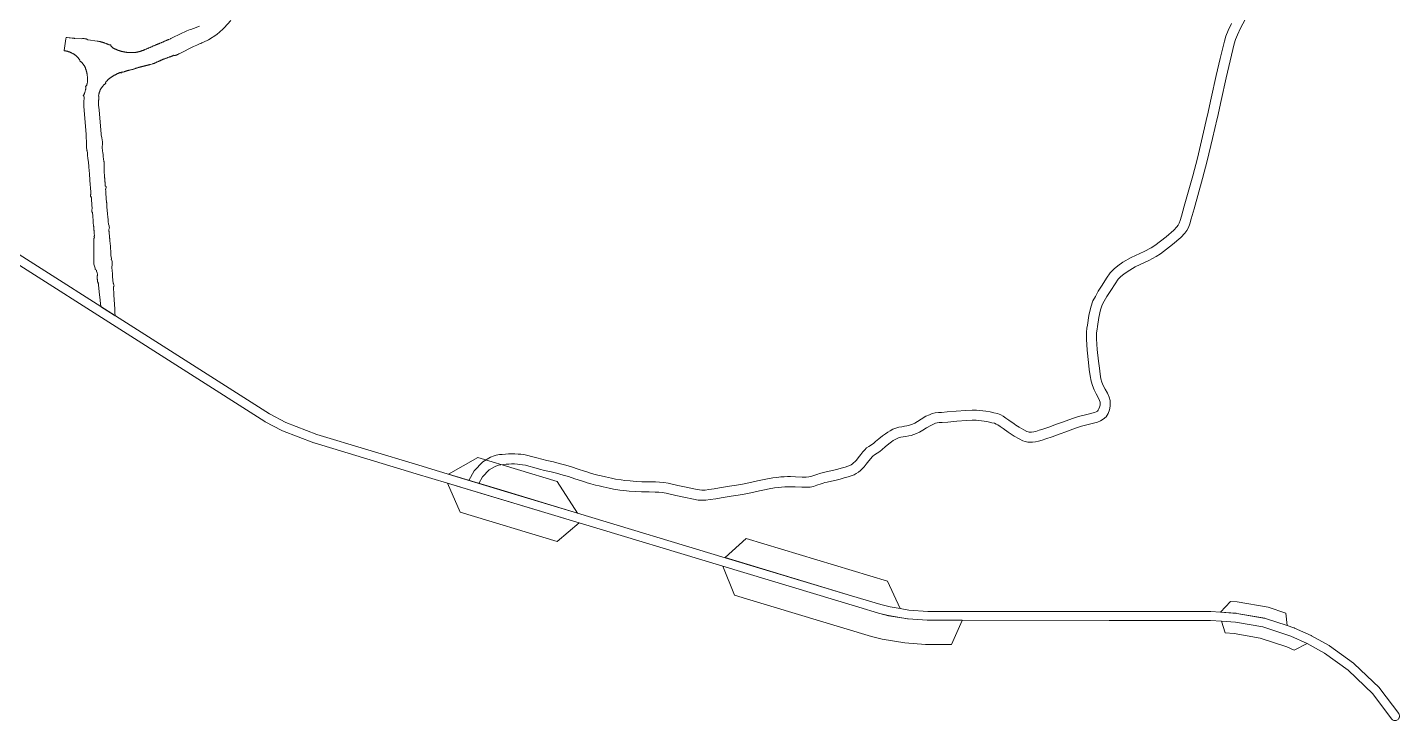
# Model space of a CAD drawing. Header units: inches. Extents: x 704148 to 723432, y 7075344 to 7101810.
# Drawn here: x 713490 to 716595, y 7075344 to 7076913 of the extents above; entities that cross this region are included whole.
import ezdxf

# ---------------------------------------------------------------- set-up
doc = ezdxf.new("R2010")
doc.units = ezdxf.units.IN
doc.header["$MEASUREMENT"] = 0
doc.layers.add('gisdb.gisadmin', color=7, linetype='Continuous', lineweight=9, true_color=0xccf5fc)

msp = doc.modelspace()

# ---------------------------------------------------------------- linework, layer by layer
at = {"layer": 'gisdb.gisadmin'}
for points in [[(713949.8929, 7076928.2411), (713934.8843, 7076911.5109), (713932.1647, 7076908.8871), (713918.0029, 7076896.6613), (713899.1679, 7076884.3585), (713896.5885, 7076883.1215), (713884.3513, 7076877.4599), (713881.8569, 7076876.4405), (713879.0079, 7076875.3173), (713875.9453, 7076874.1097), (713872.9795, 7076872.7859), (713865.5985, 7076869.3543), (713834.2707, 7076853.5667), (713832.1865, 7076852.5299), (713831.2827, 7076852.0993), (713830.3661, 7076851.6995), (713829.4537, 7076851.2897), (713828.5445, 7076850.8721), (713827.6129, 7076850.5077), (713826.6701, 7076850.1697), (713825.7313, 7076849.8225), (713824.8039, 7076849.4479), (713824.4467, 7076849.3039), (713823.8647, 7076849.1019), (713822.9217, 7076848.7643), (713821.6791, 7076849.1383), (713820.4759, 7076849.4183), (713819.5523, 7076849.0349), (713818.6293, 7076848.6501), (713817.7063, 7076848.2651), (713816.7833, 7076847.8805), (713815.8599, 7076847.4965), (713814.9357, 7076847.1143), (713814.0079, 7076846.7411), (713813.0683, 7076846.3959), (713812.1285, 7076846.0505), (713811.1889, 7076845.7055), (713810.2491, 7076845.3603), (713809.3097, 7076845.0145), (713808.3723, 7076844.6637), (713807.4349, 7076844.3131), (713806.4975, 7076843.9625), (713805.5601, 7076843.6121), (713804.6227, 7076843.2617), (713803.6851, 7076842.9113), (713802.7475, 7076842.5611), (713801.8099, 7076842.2109), (713800.8777, 7076841.8481), (713799.9377, 7076841.5031), (713798.9977, 7076841.1589), (713798.0581, 7076840.8135), (713797.1241, 7076840.4545), (713796.1903, 7076840.0959), (713795.2697, 7076839.7051), (713794.3527, 7076839.3059), (713793.4299, 7076838.9209), (713792.9577, 7076838.7285), (713792.5095, 7076838.5297), (713791.5953, 7076838.1243), (713790.6809, 7076837.7189), (713789.7665, 7076837.3135), (713788.8521, 7076836.9083), (713787.9377, 7076836.5033), (713787.0231, 7076836.0981), (713786.1087, 7076835.6933), (713785.1941, 7076835.2883), (713784.2795, 7076834.8835), (713783.3649, 7076834.4789), (713782.4503, 7076834.0743), (713781.9839, 7076833.8679), (713781.5401, 7076833.6589), (713780.6347, 7076833.2323), (713779.7293, 7076832.8057), (713778.8239, 7076832.3793), (713777.9183, 7076831.9529), (713777.0129, 7076831.5267), (713776.1083, 7076831.0981), (713775.0127, 7076830.9061), (713774.2325, 7076830.6335), (713773.4065, 7076830.3447), (713767.9891, 7076828.8501), (713766.9637, 7076828.5403), (713765.9383, 7076828.2337), (713764.9113, 7076827.9343), (713763.8827, 7076827.6423), (713762.8527, 7076827.3573), (713762.7863, 7076827.3391), (713762.7481, 7076827.3287), (713761.8213, 7076827.0797), (713760.7887, 7076826.8091), (713759.7545, 7076826.5459), (713758.7189, 7076826.2899), (713757.6799, 7076826.0493), (713756.6377, 7076825.8239), (713755.5993, 7076825.5863), (713754.5609, 7076825.3513), (713753.5185, 7076825.1339), (713752.4761, 7076824.9195), (713752.3633, 7076824.8959), (713751.5007, 7076824.6675), (713750.5335, 7076824.4109), (713749.5601, 7076824.1821), (713748.5859, 7076823.9565), (713747.6125, 7076823.7263), (713745.6713, 7076823.2435), (713744.7027, 7076822.9933), (713744.0547, 7076822.8247), (713743.7345, 7076822.7413), (713742.7661, 7076822.4893), (713741.7961, 7076822.2449), (713741.5777, 7076822.1905), (713740.8257, 7076822.0031), (713739.8551, 7076821.7613), (713738.8963, 7076821.4673), (713737.9645, 7076821.0543), (713737.0231, 7076820.6833), (713736.0613, 7076820.4025), (713735.0997, 7076820.1217), (713734.1565, 7076819.7591), (713733.2201, 7076819.3665), (713732.2835, 7076818.9739), (713731.3405, 7076818.6107), (713730.3901, 7076818.2801), (713729.4395, 7076817.9493), (713728.4759, 7076817.6771), (713727.5003, 7076817.4579), (713726.5243, 7076817.2401), (713725.5481, 7076817.0231), (713724.5719, 7076816.8065), (713723.5955, 7076816.5901), (713722.9149, 7076816.4395), (713722.6399, 7076816.3785), (713721.7331, 7076816.1729), (713720.8273, 7076815.9619), (713719.9233, 7076815.7439), (713719.0205, 7076815.5197), (713718.1195, 7076815.2889), (713717.9913, 7076815.2553), (713717.2207, 7076815.0497), (713716.4617, 7076814.8413), (713716.3237, 7076814.8027), (713715.4287, 7076814.5489), (713714.5357, 7076814.2885), (713713.6443, 7076814.0219), (713713.1211, 7076813.8623), (713712.7549, 7076813.7485), (713711.8677, 7076813.4675), (713710.9827, 7076813.1797), (713710.7019, 7076813.0869), (713710.0999, 7076812.8855), (713709.2191, 7076812.5847), (713708.3407, 7076812.2767), (713707.4647, 7076811.9621), (713706.5911, 7076811.6403), (713705.9537, 7076811.4023), (713705.6811, 7076811.4111), (713705.5355, 7076811.5957), (713704.3459, 7076812.4341), (713704.2759, 7076812.4135), (713703.9085, 7076812.3051), (713703.4075, 7076812.0453), (713703.0169, 7076810.5369), (713702.8813, 7076810.1893), (713702.2607, 7076809.9319), (713701.4833, 7076809.9993), (713701.1927, 7076810.0501), (713700.0829, 7076810.2409), (713699.0587, 7076810.2209), (713698.2803, 7076809.9407), (713698.1677, 7076809.8997), (713697.7601, 7076809.7501), (713697.2785, 7076809.5715), (713696.3911, 7076809.2365), (713695.5253, 7076808.8547), (713694.6659, 7076808.4591), (713693.8093, 7076808.0567), (713692.9557, 7076807.6473), (713692.1033, 7076807.2347), (713691.2519, 7076806.8193), (713690.4033, 7076806.3971), (713689.5577, 7076805.9683), (713688.7153, 7076805.5327), (713687.8761, 7076805.0903), (713687.0401, 7076804.6415), (713686.2073, 7076804.1859), (713685.3777, 7076803.7237), (713684.5517, 7076803.2549), (713683.7289, 7076802.7795), (713682.9097, 7076802.2975), (713682.0941, 7076801.8091), (713681.2819, 7076801.3141), (713680.6539, 7076800.9253), (713680.4773, 7076800.8203), (713679.6951, 7076800.3363), (713678.9233, 7076799.8359), (713678.1587, 7076799.3237), (713677.4015, 7076798.7999), (713676.6519, 7076798.2647), (713675.9099, 7076797.7181), (713675.1759, 7076797.1603), (713674.4501, 7076796.5915), (713673.7325, 7076796.0117), (713673.0509, 7076795.3901), (713672.3871, 7076794.7499), (713671.7345, 7076794.0983), (713671.0935, 7076793.4359), (713670.4641, 7076792.7629), (713669.8467, 7076792.0793), (713669.2413, 7076791.3857), (713668.9383, 7076791.0291), (713668.6483, 7076790.6819), (713668.0679, 7076789.9683), (713667.8455, 7076789.6879), (713667.7801, 7076789.6045), (713667.5005, 7076789.2449), (713667.3929, 7076789.1049), (713666.9461, 7076788.5123), (713666.4051, 7076787.7703), (713667.0237, 7076786.0841), (713666.8687, 7076785.8989), (713666.4517, 7076785.3953), (713665.8537, 7076784.8633), (713665.7609, 7076784.7977), (713664.9935, 7076784.2521), (713664.9561, 7076784.2253), (713664.2411, 7076783.6861), (713663.5417, 7076783.0737), (713663.5157, 7076783.0507), (713662.8437, 7076782.4537), (713662.1469, 7076781.8259), (713661.4655, 7076781.1809), (713661.2541, 7076780.9505), (713660.8395, 7076780.4941), (713660.2183, 7076779.7993), (713659.6021, 7076779.0967), (713658.9985, 7076778.3817), (713658.4665, 7076777.7213), (713658.4115, 7076777.6523), (713657.8307, 7076776.9153), (713657.4983, 7076776.4863), (713657.2561, 7076776.1705), (713656.6875, 7076775.4179), (713656.1253, 7076774.6573), (713655.6735, 7076773.8387), (713655.5959, 7076773.6729), (713655.5201, 7076773.5101), (713655.2821, 7076772.9905), (713654.9029, 7076772.1369), (713654.5359, 7076771.2781), (713654.1813, 7076770.4143), (713654.0953, 7076770.1989), (713653.8391, 7076769.5457), (713653.5093, 7076768.6725), (713653.1921, 7076767.7949), (713652.8873, 7076766.9131), (713652.5953, 7076766.0273), (713652.3159, 7076765.1377), (713652.0493, 7076764.2443), (713651.7953, 7076763.3477), (713651.6817, 7076762.9297), (713651.5543, 7076762.4477), (713651.3261, 7076761.5447), (713651.1109, 7076760.6389), (713650.9085, 7076759.7305), (713650.7191, 7076758.8195), (713650.5507, 7076757.9493), (713650.5427, 7076757.9065), (713650.9077, 7076756.8819), (713651.2621, 7076755.8745), (713651.5453, 7076754.8939), (713651.4679, 7076753.9855), (713651.3387, 7076753.0869), (713651.2433, 7076752.1837), (713651.1653, 7076751.2791), (713651.1139, 7076750.3725), (713651.0561, 7076749.7391), (713651.0305, 7076749.4703), (713650.9207, 7076748.5707), (713650.8239, 7076747.6695), (713650.7303, 7076746.7671), (713650.6501, 7076745.8631), (713650.5771, 7076744.9579), (713650.5099, 7076744.0515), (713650.4571, 7076743.1439), (713650.4183, 7076742.2351), (713650.3937, 7076741.3253), (713650.3869, 7076740.8633), (713650.3835, 7076740.4151), (713650.3875, 7076739.5043), (713650.4055, 7076738.5935), (713650.4375, 7076737.6829), (713650.4805, 7076736.8267), (713651.898, 7076725.9416), (713656.3567, 7076670.8353), (713656.5391, 7076669.8469), (713658.0215, 7076662.9449), (713658.2147, 7076661.9573), (713658.7931, 7076658.9947), (713658.9451, 7076658.0037), (713658.9809, 7076657.0033), (713659.1421, 7076655.0099), (713659.3035, 7076654.0197), (713659.3107, 7076653.0171), (713659.2833, 7076652.0115), (713659.2301, 7076650.0003), (713659.1885, 7076648.9935), (713658.8105, 7076641.9391), (713658.7791, 7076640.9333), (713659.5865, 7076632.9725), (713659.7775, 7076631.9849), (713660.1643, 7076630.0099), (713660.3547, 7076629.0221), (713660.8683, 7076625.0507), (713660.9505, 7076624.0541), (713661.2771, 7076620.0675), (713661.3791, 7076619.0725), (713661.6951, 7076616.0883), (713661.8399, 7076615.0969), (713662.8027, 7076609.1557), (713662.9325, 7076608.1629), (713663.3359, 7076603.1793), (713663.3531, 7076602.1773), (713663.3411, 7076590.1361), (713663.3645, 7076589.1347), (713663.6025, 7076583.1341), (713663.6415, 7076582.1339), (713663.7123, 7076580.1331), (713663.7831, 7076579.1355), (713663.8581, 7076578.1383), (713663.9419, 7076577.1417), (713664.0255, 7076576.1453), (713664.1075, 7076575.1487), (713664.3567, 7076572.1591), (713664.4397, 7076571.1625), (713664.9399, 7076565.1833), (713665.0197, 7076564.1865), (713665.0989, 7076563.1897), (713665.1769, 7076562.1927), (713665.7953, 7076554.2167), (713665.9537, 7076553.2263), (713667.4489, 7076552.3453), (713667.6101, 7076550.3519), (713667.5769, 7076549.3457), (713667.2547, 7076548.3161), (713666.9425, 7076547.2871), (713666.6401, 7076546.2591), (713666.5191, 7076545.2457), (713666.6833, 7076543.2525), (713666.7641, 7076542.2557), (713666.8447, 7076541.2591), (713666.9253, 7076540.2623), (713667.1669, 7076537.2721), (713667.2477, 7076536.2753), (713667.9749, 7076527.3047), (713668.0553, 7076526.3079), (713668.8607, 7076516.3405), (713668.9415, 7076515.3437), (713669.5871, 7076507.3699), (713669.6677, 7076506.3731), (713670.9555, 7076490.4249), (713671.0359, 7076489.4281), (713671.1971, 7076487.4347), (713671.2777, 7076486.4379), (713672.2449, 7076474.4769), (713672.3253, 7076473.4803), (713672.4059, 7076472.4835), (713672.4865, 7076471.4867), (713672.7283, 7076468.4965), (713673.0083, 7076467.5161), (713674.2671, 7076463.6057), (713674.6537, 7076462.6341), (713674.7877, 7076461.6417), (713675.0297, 7076458.6515), (713674.5759, 7076457.6109), (713673.9875, 7076454.5527), (713673.9457, 7076453.5459), (713674.1359, 7076451.5547), (713674.2389, 7076450.5599), (713674.3445, 7076449.5653), (713674.4413, 7076448.5699), (713674.7225, 7076445.5827), (713674.8173, 7076444.5873), (713675.0207, 7076442.5971), (713675.1137, 7076441.6015), (713675.2005, 7076440.6051), (713675.2951, 7076439.6097), (713675.6843, 7076435.6281), (713675.7809, 7076434.6327), (713675.8683, 7076433.6365), (713675.9505, 7076432.6399), (713676.0295, 7076431.6429), (713676.3015, 7076428.6553), (713676.3843, 7076427.6587), (713676.5311, 7076425.6639), (713676.6155, 7076424.6675), (713677.3177, 7076416.6983), (713677.4071, 7076415.7021), (713677.9483, 7076409.7265), (713678.0317, 7076408.7299), (713678.6533, 7076397.7441), (713678.7117, 7076396.7455), (713679.5021, 7076389.7867), (713679.5205, 7076388.7849), (713679.3785, 7076386.7665), (713680.2953, 7076385.8383), (713680.7643, 7076384.8733), (713681.0887, 7076383.8965), (713681.1893, 7076382.9015), (713681.2905, 7076381.9065), (713681.3805, 7076380.9105), (713681.4413, 7076379.9121), (713681.5021, 7076378.9137), (713681.5701, 7076377.9159), (713681.5875, 7076376.9139), (713681.4849, 7076375.9023), (713681.3719, 7076374.8897), (713680.7027, 7076370.8215), (713680.7123, 7076369.8189), (713681.4383, 7076360.8481), (713681.5191, 7076359.8515), (713681.7609, 7076356.8613), (713681.8417, 7076355.8645), (713682.2449, 7076350.8807), (713682.3255, 7076349.8841), (713683.1319, 7076339.9167), (713683.2125, 7076338.9199), (713683.5351, 7076334.9329), (713683.9179, 7076333.9609), (713684.3583, 7076332.9935), (713684.7319, 7076332.0209), (713685.3379, 7076330.0637), (713685.5139, 7076329.0749), (713685.5945, 7076328.0781), (713685.6593, 7076327.0801), (713684.7567, 7076326.0027), (713684.3295, 7076324.9645), (713685.3143, 7076307.9883), (713685.3719, 7076306.9895), (713685.9331, 7076297.0021), (713685.9889, 7076296.0033), (713687.1101, 7076275.8844), (713687.2039, 7076274.201), (713687.7701, 7076264.0419), (713687.8459, 7076263.0449), (713687.9245, 7076262.0479), (713687.9997, 7076261.0507), (713688.0724, 7076259.9459), (713685.6759, 7076261.4719), (713657.5184, 7076279.4012), (713655.55, 7076280.6546), (713654.1225, 7076294.3965), (713654.0187, 7076295.3915), (713652.0153, 7076314.2909), (713651.9093, 7076315.2857), (713650.4143, 7076329.2101), (713650.3259, 7076330.2061), (713650.2429, 7076331.2027), (713650.1545, 7076332.1989), (713650.0711, 7076333.1953), (713649.9823, 7076334.1913), (713649.5847, 7076335.1623), (713648.9297, 7076336.1119), (713648.2397, 7076337.0587), (713648.1567, 7076338.0553), (713648.0731, 7076339.0519), (713647.9905, 7076340.0483), (713647.9103, 7076341.0451), (713647.8297, 7076342.0419), (713647.7489, 7076343.0387), (713647.6681, 7076344.0353), (713647.5865, 7076345.0321), (713647.5057, 7076346.0287), (713647.4257, 7076347.0255), (713647.3803, 7076348.0251), (713647.3727, 7076349.0279), (713647.6587, 7076350.0547), (713647.8239, 7076351.0715), (713648.2279, 7076352.1081), (713648.3741, 7076353.1233), (713648.1125, 7076354.1053), (713647.8159, 7076355.0843), (713647.6365, 7076356.0729), (713647.4235, 7076357.0589), (713646.1425, 7076360.9673), (713645.8241, 7076361.9445), (713645.5807, 7076362.9281), (713644.3279, 7076363.8287), (713643.2543, 7076364.7441), (713642.8085, 7076365.7109), (713643.0319, 7076366.7327), (713642.9813, 7076367.7319), (713640.2519, 7076376.5385), (713640.1981, 7076377.5375), (713639.7701, 7076388.5391), (713639.7523, 7076389.5411), (713639.7675, 7076413.6227), (713639.7795, 7076414.6271), (713640.2293, 7076434.7309), (713640.6949, 7076435.7723), (713641.4409, 7076436.8367), (713641.5215, 7076437.8467), (713639.9737, 7076438.7233), (713640.7889, 7076439.7933), (713641.2775, 7076440.8367), (713640.7861, 7076446.8165), (713640.7043, 7076447.8133), (713640.2971, 7076452.7967), (713640.2157, 7076453.7933), (713639.5639, 7076461.7667), (713639.4825, 7076462.7635), (713638.7477, 7076471.7333), (713638.6667, 7076472.7301), (713637.4535, 7076487.6809), (713637.3725, 7076488.6777), (713637.2101, 7076490.6711), (713637.1299, 7076491.6679), (713636.9067, 7076492.6529), (713636.5175, 7076493.6243), (713635.5473, 7076495.5515), (713635.2289, 7076496.5289), (713635.0663, 7076498.5223), (713635.1117, 7076499.5293), (713635.7155, 7076500.5821), (713636.3171, 7076501.6347), (713634.6037, 7076522.5647), (713634.5219, 7076523.5613), (713634.3583, 7076525.5547), (713634.2773, 7076526.5513), (713634.1983, 7076527.5483), (713634.1205, 7076528.5453), (713633.5151, 7076529.4991), (713632.6201, 7076530.4291), (713632.3827, 7076531.4129), (713632.2201, 7076533.4063), (713632.8525, 7076534.4615), (713633.1623, 7076535.4903), (713633.4305, 7076536.5155), (713633.3855, 7076537.5151), (713633.2135, 7076539.5079), (713633.1277, 7076540.5041), (713630.9017, 7076566.4089), (713630.8167, 7076567.4053), (713629.8091, 7076580.3663), (713629.7305, 7076581.3631), (713628.5499, 7076596.3167), (713628.4711, 7076597.3135), (713628.3907, 7076598.3103), (713628.3127, 7076599.3073), (713627.7759, 7076606.2867), (713627.6789, 7076607.2821), (713626.5219, 7076616.2175), (713626.3949, 7076617.2105), (713625.9173, 7076622.1881), (713625.8563, 7076623.1865), (713625.7953, 7076627.1949), (713625.8245, 7076628.2007), (713625.8697, 7076629.2077), (713624.8309, 7076632.1327), (713624.4957, 7076633.1085), (713624.1857, 7076634.0865), (713623.8961, 7076635.0661), (713623.8029, 7076636.0619), (713623.7629, 7076637.0619), (713623.6003, 7076639.0553), (713623.4987, 7076640.0503), (713623.3983, 7076641.0453), (713623.3725, 7076642.0467), (713623.3307, 7076643.0465), (713623.0839, 7076648.0431), (713623.0401, 7076649.0429), (713622.6373, 7076669.0769), (713622.5743, 7076670.0751), (713617.3539, 7076734.0591), (713617.1132, 7076740.1924), (713617.1299, 7076740.8751), (713617.1663, 7076741.9381), (713617.2131, 7076743.0003), (713617.2701, 7076744.0613), (713617.3377, 7076745.1213), (713617.4155, 7076746.1801), (713617.5037, 7076747.2375), (713617.6021, 7076748.2937), (713617.7109, 7076749.3481), (713617.8299, 7076750.4011), (713617.9591, 7076751.4525), (713618.0985, 7076752.5021), (713618.1807, 7076753.0863), (713618.1915, 7076753.1617), (713618.2481, 7076753.5497), (713618.1613, 7076754.6245), (713618.0277, 7076755.7099), (713617.3775, 7076756.8725), (713615.9785, 7076758.1639), (713616.3307, 7076759.2079), (713617.0667, 7076760.1825), (713617.8017, 7076761.1455), (713618.3561, 7076762.1317), (713618.6513, 7076763.1627), (713618.9559, 7076764.1901), (713619.1659, 7076764.8791), (713619.2697, 7076765.2137), (713619.5927, 7076766.2333), (713619.9247, 7076767.2489), (713620.2661, 7076768.2605), (713620.5431, 7076769.2875), (713620.8091, 7076770.3177), (713621.0851, 7076771.3455), (713621.2567, 7076771.9659), (713621.3443, 7076772.3207), (713621.5585, 7076773.2203), (713621.7619, 7076774.1219), (713621.9545, 7076775.0251), (713622.1363, 7076775.9303), (713621.9389, 7076776.9205), (713621.6293, 7076777.9245), (713621.3169, 7076778.9163), (713621.6725, 7076779.7697), (713622.6439, 7076780.0921), (713623.1115, 7076780.4371), (713623.4543, 7076781.3157), (713623.7861, 7076782.2009), (713624.1071, 7076783.0925), (713624.4167, 7076783.9903), (713624.7149, 7076784.8941), (713624.9193, 7076785.8121), (713625.0087, 7076786.2451), (713625.1065, 7076786.7345), (713625.2823, 7076787.6601), (713625.3623, 7076788.1037), (713625.4469, 7076788.5891), (713625.5999, 7076789.5213), (713625.6509, 7076790.4601), (713625.6833, 7076791.3997), (713625.7011, 7076792.1415), (713625.7045, 7076792.3397), (713625.7143, 7076793.2799), (713625.7125, 7076794.2201), (713625.6993, 7076795.1603), (713625.6895, 7076795.5897), (713625.6749, 7076796.1001), (713625.6703, 7076796.2383), (713625.6389, 7076797.0397), (713625.6339, 7076797.1483), (713625.5967, 7076797.8865), (713625.5915, 7076797.9785), (713625.5693, 7076798.3535), (713625.5327, 7076798.9169), (713625.4625, 7076799.8545), (713625.4523, 7076799.9795), (713625.3809, 7076800.7911), (713625.2881, 7076801.7267), (713625.1837, 7076802.6611), (713625.1377, 7076803.0447), (713625.0681, 7076803.5943), (713625.0643, 7076803.6233), (713624.9411, 7076804.5259), (713624.8029, 7076805.4559), (713624.6533, 7076806.3841), (713624.4925, 7076807.3105), (713624.3203, 7076808.2347), (713624.1371, 7076809.1569), (713623.9427, 7076810.0767), (713623.7369, 7076810.9943), (713623.5203, 7076811.9091), (713623.2923, 7076812.8213), (713623.0535, 7076813.7307), (713622.8035, 7076814.6369), (713622.5425, 7076815.5403), (713622.2707, 7076816.4403), (713621.9877, 7076817.3369), (713621.6941, 7076818.2301), (713621.3895, 7076819.1197), (713621.0743, 7076820.0053), (713620.8507, 7076820.6135), (713620.7497, 7076820.8831), (713620.4159, 7076821.7473), (713620.0693, 7076822.6063), (713619.7097, 7076823.4601), (713619.3377, 7076824.3085), (713618.9287, 7076825.1399), (713618.4393, 7076825.9319), (713617.9229, 7076826.7069), (713617.3961, 7076827.4727), (713616.8591, 7076828.2291), (713616.3121, 7076828.9761), (713615.7555, 7076829.7135), (713615.1891, 7076830.4413), (713614.6131, 7076831.1593), (713614.0281, 7076831.8675), (713613.4339, 7076832.5655), (713612.8307, 7076833.2537), (713612.2187, 7076833.9315), (713611.4091, 7076834.4609), (713610.4201, 7076834.6803), (713610.2847, 7076834.7097), (713610.2525, 7076834.7167), (713609.3581, 7076835.1467), (713609.1541, 7076835.4077), (713608.8121, 7076835.8387), (713608.2563, 7076836.5229), (713608.2691, 7076837.2211), (713608.3211, 7076837.4985), (713608.3735, 7076837.7801), (713608.4675, 7076838.2919), (713608.2687, 7076838.8785), (713607.7263, 7076839.6075), (713607.1721, 7076840.3289), (713606.6827, 7076840.9477), (713606.6063, 7076841.0429), (713606.4107, 7076841.2845), (713606.0289, 7076841.7491), (713605.4403, 7076842.4471), (713604.8401, 7076843.1371), (713604.5087, 7076843.5093), (713604.2289, 7076843.8187), (713603.6063, 7076844.4919), (713602.9729, 7076845.1561), (713602.8139, 7076845.3197), (713602.3285, 7076845.8115), (713602.1129, 7076846.0263), (713601.6733, 7076846.4577), (713601.4451, 7076846.6781), (713601.0075, 7076847.0945), (713600.3311, 7076847.7217), (713599.6443, 7076848.3391), (713598.9473, 7076848.9467), (713598.2401, 7076849.5443), (713597.5227, 7076850.1313), (713596.7931, 7076850.7041), (713596.0475, 7076851.2563), (713595.2643, 7076851.7507), (713594.4715, 7076852.2303), (713593.6719, 7076852.6979), (713592.8653, 7076853.1533), (713592.0519, 7076853.5967), (713591.2319, 7076854.0281), (713590.4057, 7076854.4469), (713589.5733, 7076854.8535), (713588.7349, 7076855.2475), (713588.1739, 7076855.5027), (713587.8907, 7076855.6289), (713587.0409, 7076855.9977), (713586.1857, 7076856.3537), (713585.3253, 7076856.6969), (713584.4597, 7076857.0271), (713583.5895, 7076857.3443), (713582.7145, 7076857.6487), (713581.8349, 7076857.9397), (713580.9513, 7076858.2175), (713580.0635, 7076858.4823), (713579.1719, 7076858.7337), (713578.2765, 7076858.9717), (713577.3779, 7076859.1961), (713576.4759, 7076859.4073), (713575.5707, 7076859.6049), (713574.6629, 7076859.7889), (713573.7523, 7076859.9593), (713572.8393, 7076860.1161), (713572.6887, 7076860.1407), (713576.7083, 7076886.7653), (713576.7363, 7076886.7611), (713577.2249, 7076890.0467), (713578.2149, 7076889.9059), (713579.2055, 7076889.7681), (713584.1679, 7076889.1455), (713585.1603, 7076889.0201), (713586.1537, 7076888.9023), (713591.1231, 7076888.3271), (713592.1181, 7076888.2191), (713595.1075, 7076887.9265), (713596.1043, 7076887.8311), (713613.0843, 7076886.4385), (713614.2989, 7076887.8079), (713616.2791, 7076887.5267), (713617.2691, 7076887.3861), (713618.2593, 7076887.2453), (713619.2493, 7076887.1047), (713620.2393, 7076886.9637), (713621.6221, 7076886.7671), (713622.2035, 7076886.5755), (713625.9883, 7076884.8323), (713626.8047, 7076884.5155), (713647.7223, 7076881.5423), (713647.7423, 7076881.5395), (713648.8207, 7076881.3781), (713649.8969, 7076881.2025), (713650.9709, 7076881.0129), (713652.0423, 7076880.8091), (713653.1111, 7076880.5913), (713654.1771, 7076880.3595), (713655.2399, 7076880.1135), (713656.2995, 7076879.8537), (713657.3557, 7076879.5801), (713658.4083, 7076879.2925), (713659.4571, 7076878.9911), (713660.5019, 7076878.6759), (713661.5427, 7076878.3469), (713662.5791, 7076878.0043), (713663.6109, 7076877.6481), (713664.3693, 7076877.3767), (713664.6381, 7076877.2783), (713665.6603, 7076876.8951), (713666.6777, 7076876.4985), (713667.6897, 7076876.0885), (713668.6963, 7076875.6651), (713669.6973, 7076875.2287), (713670.6927, 7076874.7789), (713671.6821, 7076874.3163), (713672.6653, 7076873.8405), (713673.7099, 7076873.4825), (713674.9569, 7076873.4957), (713676.2363, 7076873.5353), (713677.2745, 7076873.1147), (713678.1725, 7076872.4467), (713678.3705, 7076870.6221), (713679.1689, 7076869.8389), (713679.5587, 7076869.4485), (713679.8999, 7076869.1071), (713680.5815, 7076868.4367), (713681.2979, 7076867.8155), (713682.0071, 7076867.1751), (713682.7203, 7076866.5327), (713683.5023, 7076866.0063), (713684.3313, 7076865.5637), (713685.1649, 7076865.1303), (713686.0031, 7076864.7057), (713686.8459, 7076864.2903), (713687.6927, 7076863.8841), (713688.5439, 7076863.4869), (713689.3995, 7076863.0987), (713690.2589, 7076862.7199), (713691.1223, 7076862.3505), (713691.9895, 7076861.9903), (713692.8605, 7076861.6393), (713693.7351, 7076861.2979), (713694.6133, 7076860.9659), (713695.2759, 7076860.7225), (713695.3967, 7076860.6787), (713695.4949, 7076860.6433), (713695.9911, 7076860.4665), (713696.3799, 7076860.3301), (713697.2681, 7076860.0267), (713698.1595, 7076859.7327), (713699.0541, 7076859.4483), (713699.5729, 7076859.2881), (713699.9513, 7076859.1735), (713700.8431, 7076858.9109), (713700.8515, 7076858.9085), (713701.7543, 7076858.6531), (713701.7901, 7076858.6433), (713702.6599, 7076858.4075), (713703.1213, 7076858.2863), (713703.5679, 7076858.1715), (713704.4783, 7076857.9453), (713705.2061, 7076857.7721), (713705.3911, 7076857.7291), (713706.3061, 7076857.5225), (713706.6685, 7076857.4435), (713707.2231, 7076857.3259), (713708.1421, 7076857.1391), (713709.0631, 7076856.9621), (713709.9857, 7076856.7951), (713710.4283, 7076856.7185), (713710.9101, 7076856.6379), (713711.8361, 7076856.4907), (713712.4177, 7076856.4035), (713712.7635, 7076856.3535), (713713.6923, 7076856.2263), (713714.6221, 7076856.1091), (713715.5533, 7076856.0017), (713716.4295, 7076855.9101), (713716.4855, 7076855.9045), (713717.4185, 7076855.8173), (713718.3525, 7076855.7399), (713718.5833, 7076855.7225), (713719.2871, 7076855.6727), (713720.2223, 7076855.6155), (713720.6805, 7076855.5913), (713721.1579, 7076855.5685), (713722.0939, 7076855.5313), (713723.0303, 7076855.5043), (713723.9667, 7076855.4873), (713724.9033, 7076855.4803), (713725.8399, 7076855.4835), (713726.7763, 7076855.4967), (713727.7123, 7076855.5199), (713728.6479, 7076855.5531), (713729.5833, 7076855.5963), (713730.5179, 7076855.6497), (713731.4519, 7076855.7131), (713732.3851, 7076855.7863), (713733.3173, 7076855.8697), (713733.4113, 7076855.8785), (713734.2433, 7076856.0159), (713735.1665, 7076856.1775), (713735.3871, 7076856.2175), (713736.0871, 7076856.3483), (713737.0053, 7076856.5285), (713737.9211, 7076856.7181), (713738.8339, 7076856.9167), (713739.7441, 7076857.1247), (713740.6513, 7076857.3417), (713741.5557, 7076857.5679), (713742.4571, 7076857.8031), (713743.3553, 7076858.0473), (713744.2503, 7076858.3005), (713744.7681, 7076858.4515), (713745.1421, 7076858.5627), (713746.0303, 7076858.8337), (713746.4635, 7076858.9695), (713746.9153, 7076859.1137), (713747.7967, 7076859.4023), (713748.6745, 7076859.6997), (713749.5487, 7076860.0059), (713750.4189, 7076860.3207), (713751.2855, 7076860.6441), (713751.9673, 7076860.9057), (713752.1481, 7076860.9761), (713753.0067, 7076861.3165), (713753.8613, 7076861.6653), (713754.7117, 7076862.0227), (713755.5579, 7076862.3885), (713756.3997, 7076862.7623), (713757.2373, 7076863.1447), (713758.0703, 7076863.5351), (713758.8989, 7076863.9337), (713761.5162, 7076864.9709), (713761.7877, 7076865.0869), (713762.7073, 7076865.4797), (713763.6269, 7076865.8725), (713764.5467, 7076866.2651), (713765.4665, 7076866.6575), (713766.3861, 7076867.0501), (713767.3061, 7076867.4425), (713767.7569, 7076867.6347), (713768.2259, 7076867.8347), (713769.1457, 7076868.2269), (713770.0657, 7076868.6191), (713770.9857, 7076869.0111), (713771.9057, 7076869.4031), (713772.8257, 7076869.7949), (713773.7457, 7076870.1865), (713774.6659, 7076870.5783), (713775.5859, 7076870.9699), (713776.5063, 7076871.3613), (713777.4265, 7076871.7527), (713778.3467, 7076872.1441), (713778.7977, 7076872.3359), (713779.2671, 7076872.5353), (713780.1873, 7076872.9263), (713781.1077, 7076873.3175), (713782.0281, 7076873.7083), (713782.9485, 7076874.0993), (713783.8691, 7076874.4901), (713784.7897, 7076874.8807), (713785.7101, 7076875.2713), (713786.6307, 7076875.6617), (713787.5513, 7076876.0523), (713788.4721, 7076876.4425), (713789.3929, 7076876.8329), (713790.3135, 7076877.2229), (713791.2343, 7076877.6131), (713792.1551, 7076878.0029), (713793.0761, 7076878.3929), (713793.9969, 7076878.7827), (713794.9179, 7076879.1725), (713795.8389, 7076879.5621), (713796.7599, 7076879.9515), (713797.6809, 7076880.3409), (713798.6019, 7076880.7303), (713799.5231, 7076881.1197), (713800.4443, 7076881.5087), (713801.3655, 7076881.8979), (713802.2867, 7076882.2869), (713803.2079, 7076882.6757), (713804.1293, 7076883.0647), (713805.0507, 7076883.4533), (713805.9721, 7076883.8419), (713806.8935, 7076884.2305), (713807.8149, 7076884.6191), (713808.7365, 7076885.0073), (713809.3029, 7076885.2461), (713813.3441, 7076886.9487), (713814.2431, 7076887.3907), (713815.9809, 7076888.4173), (713816.8661, 7076888.8915), (713818.9435, 7076889.9443), (713850.5917, 7076904.9717), (713858.2593, 7076907.7231), (713861.3525, 7076908.7449), (713864.4873, 7076909.7807), (713867.4037, 7076910.7441), (713869.3981, 7076911.4209), (713879.1619, 7076915.4219)], [(716245.4006, 7076930.348), (716234.9955, 7076911.0172), (716227.8576, 7076896.0645), (716223.3866, 7076885.3893), (716220.5268, 7076875.5736), (716211.1901, 7076836.7188), (716202.2619, 7076798.4112), (716190.8227, 7076747.2897), (716182.4876, 7076708.6396), (716181.9478, 7076706.2105), (716171.304, 7076660.8387), (716159.3811, 7076610.6119), (716148.6312, 7076570.7834), (716129.7051, 7076501.7226), (716123.3368, 7076479.1097), (716120.0631, 7076468.4143), (716116.727, 7076459.9366), (716113.1158, 7076452.9043), (716108.7195, 7076446.661), (716099.473, 7076436.842), (716081.0452, 7076421.0818), (716053.549, 7076400.1545), (716043.8671, 7076394.1109), (716026.9517, 7076385.1967), (715996.6762, 7076371.0766), (715984.2634, 7076362.8624), (715980.1432, 7076361.1584), (715970.8492, 7076354.4433), (715964.2694, 7076348.9017), (715957.974, 7076342.4687), (715950.915, 7076332.1694), (715941.0766, 7076316.8188), (715932.5744, 7076303.7731), (715926.4003, 7076292.6831), (715921.9743, 7076284.667), (715918.0892, 7076273.2061), (715914.4121, 7076256.311), (715910.8712, 7076235.6454), (715910.1664, 7076229.34), (715909.1325, 7076221.2668), (715909.0991, 7076207.4137), (715910.3021, 7076184.0084), (715913.7419, 7076157.1298), (715915.3691, 7076141.143), (715917.041, 7076127.8153), (715918.959, 7076117.2543), (715921.2247, 7076109.5689), (715924.1002, 7076102.5383), (715928.5477, 7076094.0404), (715933.3811, 7076084.7603), (715937.3261, 7076076.0492), (715939.5843, 7076067.9206), (715939.892, 7076062.4848), (715939.8781, 7076055.7244), (715938.2381, 7076047.2181), (715935.1036, 7076038.8478), (715930.4894, 7076031.4999), (715924.3032, 7076025.6191), (715917.8569, 7076022.0702), (715911.4255, 7076019.4076), (715889.8778, 7076013.8961), (715874.741, 7076009.8283), (715861.5994, 7076005.7269), (715839.7058, 7075997.4504), (715826.3555, 7075992.7983), (715808.582, 7075986.2257), (715794.5277, 7075981.253), (715785.704, 7075978.7414), (715777.379, 7075976.2215), (715770.7667, 7075974.6702), (715763.6669, 7075973.7921), (715758.3757, 7075973.6593), (715753.6888, 7075973.8489), (715747.7217, 7075975.0575), (715742.0669, 7075977.0367), (715733.7576, 7075981.3878), (715722.3892, 7075987.7854), (715713.6016, 7075993.3637), (715708.9668, 7075996.6556), (715697.3288, 7076004.8309), (715690.9206, 7076009.4826), (715685.787, 7076012.7829), (715682.1274, 7076014.7285), (715677.6697, 7076016.6875), (715671.7045, 7076018.0068), (715663.3523, 7076019.8096), (715654.9965, 7076021.3908), (715648.8242, 7076022.2703), (715642.5485, 7076022.9298), (715636.269, 7076023.3678), (715627.7873, 7076023.3995), (715614.4061, 7076022.8484), (715593.0235, 7076021.2126), (715572.6384, 7076019.5601), (715559.3477, 7076018.4533), (715553.155, 7076018.114), (715547.9561, 7076017.5363), (715544.1484, 7076016.6028), (715539.8307, 7076015.0128), (715533.5934, 7076012.0143), (715524.1208, 7076006.5211), (715515.6422, 7076000.7895), (715508.3886, 7075996.6997), (715501.4455, 7075993.2698), (715495.5223, 7075991.1526), (715489.4015, 7075989.1496), (715484.1934, 7075988.0179), (715477.6903, 7075987.0188), (715471.3885, 7075986.1271), (715466.3874, 7075985.4353), (715463.9819, 7075984.8107), (715460.867, 7075983.533), (715457.5525, 7075982.2587), (715453.0186, 7075979.6749), (715448.989, 7075977.4151), (715445.0481, 7075974.4889), (715439.2836, 7075969.9308), (715430.7883, 7075963.2019), (715423.5031, 7075957.2286), (715418.3446, 7075953.1037), (715412.1885, 7075948.9955), (715406.8379, 7075945.3171), (715402.8009, 7075942.6141), (715400.9773, 7075940.9822), (715397.9213, 7075937.2653), (715393.6402, 7075931.9065), (715387.8236, 7075924.2461), (715383.2339, 7075918.3383), (715378.8661, 7075913.7568), (715374.6073, 7075909.7276), (715370.1528, 7075905.9233), (715365.011, 7075902.7955), (715360.2757, 7075900.1042), (715353.6469, 7075897.5555), (715346.5229, 7075895.2368), (715337.5016, 7075892.8391), (715329.0789, 7075890.4313), (715319.6605, 7075888.1511), (715309.0393, 7075885.5585), (715299.1258, 7075883.5082), (715294.0175, 7075882.3748), (715290.0029, 7075881.0013), (715285.785, 7075879.4096), (715276.1522, 7075876.2463), (715268.2265, 7075873.7193), (715261.1174, 7075872.287), (715252.5287, 7075871.8768), (715242.1535, 7075872.0508), (715227.1968, 7075872.7449), (715216.3247, 7075873.0381), (715209.7386, 7075873.0377), (715203.6476, 7075872.8073), (715196.1543, 7075872.2679), (715188.3581, 7075871.512), (715180.0538, 7075870.2105), (715168.4443, 7075868.1885), (715157.4316, 7075866.0457), (715146.5149, 7075863.6796), (715126.4847, 7075859.3605), (715107.7644, 7075855.7952), (715092.6541, 7075853.2777), (715082.0442, 7075851.3497), (715059.1302, 7075847.633), (715047.3195, 7075845.5035), (715034.319, 7075843.8372), (715024.8194, 7075842.6664), (715015.9352, 7075842.4827), (715007.7585, 7075842.8414), (714996.7147, 7075844.7996), (714975.2369, 7075849.3708), (714956.8442, 7075853.447), (714934.7734, 7075858.3606), (714926.3178, 7075859.943), (714918.3499, 7075860.8522), (714910.3709, 7075861.0966), (714896.9013, 7075861.2113), (714878.9425, 7075861.4011), (714865.7852, 7075862.2864), (714851.5305, 7075863.19), (714839.0771, 7075864.3959), (714829.8179, 7075865.6591), (714816.184, 7075867.8822), (714806.0418, 7075870.0469), (714792.8199, 7075873.0388), (714783.2707, 7075874.8611), (714774.8188, 7075876.6649), (714764.7856, 7075879.3819), (714756.4446, 7075881.8488), (714750.2946, 7075884.0575), (714743.2487, 7075886.3919), (714728.6598, 7075891.18), (714714.1688, 7075895.8555), (714701.9557, 7075899.4955), (714687.1561, 7075903.622), (714674.4367, 7075906.8271), (714660.0232, 7075910.1714), (714648.1961, 7075913.0291), (714635.8776, 7075916.3383), (714624.1577, 7075919.6374), (714616.8068, 7075921.6444), (714610.0434, 7075922.9766), (714604.2647, 7075923.5165), (714598.2864, 7075924.0598), (714591.8094, 7075924.6114), (714585.323, 7075924.609), (714578.9346, 7075924.4942), (714573.1411, 7075924.1477), (714566.5438, 7075923.4822), (714561.1456, 7075922.9074), (714555.9414, 7075921.997), (714553.5341, 7075921.2614), (714547.711, 7075919.1422), (714534.605, 7075911.1599), (714519.2725, 7075895.346), (714511.3428, 7075880.6275), (714500.0238, 7075884.0307), (714488.8045, 7075887.4322), (714500.542, 7075909.0693), (714520.1384, 7075929.2451), (714537.6802, 7075939.9239), (714546.1139, 7075942.997), (714550.5293, 7075944.4748), (714558.0336, 7075945.6793), (714564.0323, 7075946.3548), (714571.3297, 7075947.1195), (714578.2206, 7075947.4476), (714585.2076, 7075947.5525), (714592.6916, 7075947.5382), (714600.0665, 7075946.9716), (714606.4439, 7075946.4216), (714613.3181, 7075945.7526), (714622.0712, 7075944.0546), (714630.2164, 7075941.8127), (714642.0362, 7075938.5118), (714653.9575, 7075935.3201), (714665.2877, 7075932.5816), (714679.9007, 7075929.234), (714693.1152, 7075925.7989), (714708.2141, 7075921.6674), (714721.0221, 7075917.7958), (714735.8106, 7075913.0044), (714750.4992, 7075908.2147), (714757.8426, 7075905.7644), (714763.5954, 7075903.6733), (714771.0423, 7075901.4429), (714780.0835, 7075899.0751), (714787.9386, 7075897.392), (714797.5858, 7075895.4573), (714811.0072, 7075892.462), (714820.453, 7075890.4199), (714833.093, 7075888.435), (714841.6557, 7075887.2943), (714853.4108, 7075886.1), (714867.3663, 7075885.2015), (714879.925, 7075884.3263), (714897.1856, 7075884.1481), (714910.7549, 7075884.0318), (714920.0309, 7075883.7656), (714929.691, 7075882.6064), (714939.3437, 7075881.004), (714961.8099, 7075875.8622), (714980.1047, 7075871.8984), (715001.1835, 7075867.3339), (715010.2377, 7075865.7414), (715016.1198, 7075865.4212), (715023.1087, 7075865.6366), (715031.4074, 7075866.6059), (715043.9091, 7075868.2806), (715055.4187, 7075870.3043), (715078.1332, 7075874.0244), (715088.7413, 7075875.8416), (715103.7537, 7075878.4715), (715121.8718, 7075881.8253), (715141.7025, 7075886.1477), (715152.8187, 7075888.5105), (715164.3321, 7075890.7557), (715176.2427, 7075892.8835), (715185.347, 7075894.2825), (715194.1446, 7075895.2433), (715202.3361, 7075895.7709), (715209.2271, 7075896.0987), (715216.6113, 7075896.0857), (715228.082, 7075895.7825), (715242.8374, 7075894.981), (715252.1171, 7075894.9362), (715258.2081, 7075895.1665), (715262.3132, 7075895.9843), (715269.0362, 7075898.199), (715278.1665, 7075901.1491), (715282.3844, 7075902.7408), (715287.9028, 7075904.5323), (715294.3136, 7075905.9764), (715304.0276, 7075908.0301), (715314.2479, 7075910.5185), (715323.2655, 7075912.6947), (715331.387, 7075914.9967), (715339.806, 7075917.1828), (715345.9287, 7075919.2967), (715350.5474, 7075920.9925), (715353.3687, 7075922.6076), (715356.5945, 7075924.5484), (715359.2273, 7075926.8316), (715362.675, 7075930.0987), (715365.7236, 7075933.3724), (715369.5982, 7075938.2947), (715375.5164, 7075946.0643), (715380.1023, 7075951.7505), (715384.28, 7075956.8893), (715388.6367, 7075960.8061), (715393.9872, 7075964.4845), (715399.4357, 7075968.0504), (715404.6847, 7075971.6197), (715408.9342, 7075975.0949), (715416.4208, 7075981.1757), (715424.9161, 7075987.9046), (715431.0852, 7075992.7884), (715436.4396, 7075996.6884), (715441.5795, 7075999.7053), (715447.6229, 7076003.0396), (715452.445, 7076004.9536), (715456.8643, 7076006.6527), (715461.7768, 7076008.011), (715468.1783, 7076008.901), (715474.3803, 7076009.7944), (715479.9838, 7076010.6978), (715483.4885, 7076011.4147), (715488.2033, 7076012.8872), (715492.3196, 7076014.3697), (715497.6535, 7076017.0509), (715503.5972, 7076020.3868), (715511.8744, 7076026.011), (715522.9599, 7076032.4746), (715530.9044, 7076036.1094), (715537.0327, 7076038.5556), (715543.8482, 7076040.3253), (715551.4451, 7076041.0843), (715557.7376, 7076041.422), (715570.729, 7076042.5338), (715591.3118, 7076044.0722), (715612.9956, 7076045.8138), (715627.3745, 7076046.3481), (715637.155, 7076046.4054), (715644.53, 7076045.8382), (715651.6038, 7076045.1652), (715658.77, 7076044.0474), (715667.9221, 7076042.342), (715676.6714, 7076040.4217), (715684.9238, 7076038.6207), (715692.1562, 7076035.5067), (715697.3971, 7076032.6479), (715703.9126, 7076028.4378), (715710.7161, 7076023.5578), (715722.2543, 7076015.3842), (715726.298, 7076012.5455), (715734.1971, 7076007.5362), (715744.7748, 7076001.5953), (715751.3033, 7075998.1607), (715753.8822, 7075997.2307), (715756.3688, 7075996.7456), (715758.4638, 7075996.7104), (715761.9574, 7075996.7625), (715766.8569, 7075997.3451), (715771.4646, 7075998.376), (715779.1891, 7076000.7952), (715787.5104, 7076003.0936), (715800.6631, 7076007.8598), (715818.5363, 7076014.4307), (715831.8867, 7076019.0828), (715854.1812, 7076027.4634), (715868.2263, 7076031.8821), (715884.0652, 7076036.1597), (715904.109, 7076041.2533), (715907.8282, 7076042.8532), (715910.7474, 7076044.3557), (715912.5748, 7076046.209), (715914.3193, 7076049.0613), (715915.9882, 7076053.3556), (715916.8645, 7076057.9957), (715916.83, 7076061.8753), (715916.7675, 7076064.0929), (715915.5414, 7076068.3251), (715912.6566, 7076074.8017), (715908.211, 7076083.4103), (715903.2777, 7076092.6922), (715899.44, 7076101.8447), (715896.6167, 7076111.9777), (715894.3294, 7076124.3183), (715892.5727, 7076138.534), (715890.8457, 7076154.5225), (715887.4152, 7076181.9551), (715886.1366, 7076206.8024), (715886.1056, 7076222.7624), (715887.2635, 7076232.2743), (715888.1752, 7076239.0195), (715891.8327, 7076260.6806), (715895.8407, 7076279.4542), (715900.8754, 7076293.9991), (715906.229, 7076303.7728), (715912.8152, 7076315.6317), (715921.7277, 7076329.3355), (715931.7693, 7076344.9044), (715940.0571, 7076357.0671), (715948.5884, 7076365.9008), (715956.7849, 7076372.6343), (715968.8061, 7076381.2985), (715986.9485, 7076391.9654), (716016.7196, 7076405.7615), (716032.4266, 7076414.0311), (716040.4955, 7076419.1043), (716066.5763, 7076438.9473), (716083.5869, 7076453.5121), (716090.8008, 7076461.1488), (716093.3584, 7076464.874), (716095.8311, 7076469.4872), (716098.3336, 7076475.8732), (716101.1896, 7076485.4673), (716107.5542, 7076507.8586), (716126.4783, 7076576.8086), (716137.023, 7076616.3081), (716148.9383, 7076666.0917), (716159.4822, 7076711.4652), (716160.0184, 7076713.6728), (716168.3515, 7076752.212), (716179.8941, 7076803.5535), (716188.8241, 7076841.9719), (716198.2735, 7076881.6006), (716201.6602, 7076893.0699), (716206.8576, 7076905.3953), (716214.5129, 7076921.4476)], [(713155.0803, 7076599.3291), (714037.0728, 7076037.7195), (714074.3708, 7076018.3675), (714144.7728, 7075991.4811), (714375.1205, 7075921.8041), (714468.5495, 7075893.5337), (714568.6326, 7075863.3781), (714734.244, 7075813.3956), (715068.8403, 7075712.4806), (715354.0878, 7075626.4599), (715421.0057, 7075606.2742), (715441.9712, 7075600.935), (715464.461, 7075597.2326), (715484.2628, 7075593.9077), (715527.0186, 7075590.7516), (715937.2406, 7075590.506), (716166.9502, 7075590.4073), (716167.6485, 7075590.3956), (716189.08, 7075589.0371), (716189.1798, 7075589.0354), (716225.1631, 7075586.656), (716226.2586, 7075586.5267), (716289.6336, 7075575.2625), (716291.0246, 7075574.9066), (716340.4452, 7075558.6682), (716355.6281, 7075553.6466), (716355.9274, 7075553.6416), (716356.6201, 7075553.2974), (716394.3519, 7075536.2584), (716395.1443, 7075535.9126), (716435.3782, 7075513.4006), (716436.167, 7075512.8332), (716490.3971, 7075474.1254), (716490.9882, 7075473.6722), (716491.4795, 7075473.2205), (716548.9204, 7075417.8339), (716549.6056, 7075417.0465), (716549.9972, 7075416.5966), (716592.6454, 7075359.7968), (716593.5189, 7075358.3413), (716594.0931, 7075356.8908), (716594.5639, 7075355.2204), (716594.6356, 7075353.5567), (716594.5096, 7075352.0072), (716593.9828, 7075350.3536), (716593.3599, 7075348.9234), (716592.4378, 7075347.4981), (716591.2202, 7075346.2996), (716589.9065, 7075345.3243), (716588.4968, 7075344.5722), (716586.8913, 7075344.0452), (716585.2914, 7075343.8505), (716583.5956, 7075343.8791), (716582.0032, 7075344.1277), (716580.4164, 7075344.7086), (716579.0329, 7075345.5078), (716577.7528, 7075346.5268), (716576.6761, 7075347.7641), (716534.4176, 7075404.0031), (716478.1551, 7075458.2616), (716425.0111, 7075496.286), (716385.7655, 7075518.2271), (716348.9241, 7075534.8077), (716285.5122, 7075555.715), (716223.3307, 7075566.7375), (716191.9326, 7075568.818), (716191.5336, 7075568.8248), (716166.6143, 7075570.4636), (715937.2025, 7075570.4465), (715605.2145, 7075570.708), (715526.6818, 7075570.6971), (715525.8837, 7075570.7105), (715482.3337, 7075574.1017), (715481.4359, 7075574.1168), (715438.2484, 7075581.2699), (715437.4521, 7075581.3941), (715415.8918, 7075586.9649), (715415.4947, 7075587.0824), (715371.0146, 7075600.4635), (715063.1302, 7075693.292), (715062.9326, 7075693.4062), (714737.9671, 7075791.3892), (714467.3092, 7075873.0512), (714442.2898, 7075880.673), (714440.5015, 7075881.1462), (714369.3117, 7075902.617), (714138.6668, 7075972.4096), (714138.072, 7075972.6412), (714066.678, 7075999.8767), (714065.6878, 7076000.3365), (714027.3996, 7076020.1482), (714027.0043, 7076020.3765), (714026.7087, 7076020.6031), (713135.039, 7076588.3576)]]:
    msp.add_lwpolyline(points, dxfattribs=at)
for points in [[(714688.5944, 7075884.6542), (714734.294, 7075813.4207), (714568.5944, 7075863.4051), (714442.7863, 7075901.3559), (714508.5944, 7075938.9524)], [(714738.0053, 7075791.411), (714688.5944, 7075748.8682), (714468.5944, 7075815.2326), (714440.5144, 7075881.1511)], [(715435.8014, 7075659.2544), (715464.4979, 7075597.2057), (715441.9859, 7075600.9064), (715421.0437, 7075606.2583), (715354.1026, 7075626.4515), (715068.7326, 7075712.5352), (715115.8611, 7075755.7665)], [(715605.1887, 7075570.6668), (715580.9782, 7075515.682), (715521.7288, 7075515.902), (715474.8928, 7075519.5433), (715423.8392, 7075528.1336), (715399.5883, 7075534.3923), (715116.9101, 7075619.664), (715089.6781, 7075627.8787), (715063.1465, 7075693.3301), (715371.0227, 7075600.4573), (715415.8845, 7075586.934), (715438.2537, 7075581.2519), (715482.3048, 7075574.0485), (715526.6361, 7075570.716)], [(716336.912, 7075587.2329), (716340.3976, 7075558.7123), (716291.0621, 7075574.956), (716226.2462, 7075586.5113), (716189.1014, 7075589.0203), (716212.4261, 7075613.5385), (716226.8771, 7075612.5855), (716297.4057, 7075600.1703)], [(716385.7409, 7075518.2562), (716356.2944, 7075503.0072), (716339.469, 7075510.5888), (716279.1288, 7075530.4559), (716220.179, 7075540.8708), (716200.3337, 7075542.4593), (716191.5149, 7075568.8176), (716223.3055, 7075566.7211), (716285.4887, 7075555.7349), (716348.9014, 7075534.8562)]]:
    msp.add_lwpolyline(points, close=True, dxfattribs=at)

doc.saveas('drawing.dxf')
